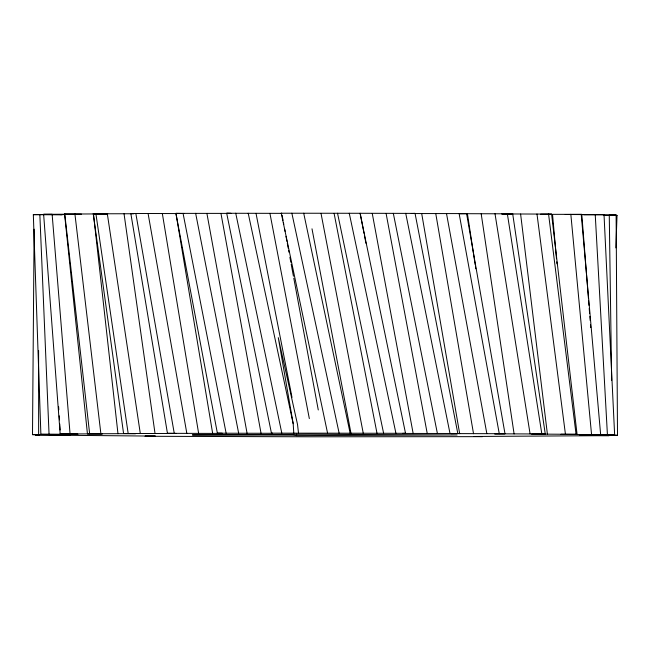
<?xml version="1.0" encoding="UTF-8"?>
<svg xmlns="http://www.w3.org/2000/svg" width="650" height="650" viewBox="0 0 650 650"><rect width="100%" height="100%" fill="white"/><g stroke="black" fill="none" stroke-linecap="round" stroke-linejoin="round"><path stroke-width="0.97" d="M296.562 435.614L292.89 435.159L192.335 434.931L309.221 434.216L457.113 434.956L296.562 435.614L296.562 433.607M58.695 434.915L63.017 434.834L32.5 434.647L34.125 229.174M615.859 247.894L617.029 215.418L603.257 214.988M64.578 214.061L107.737 213.882L93.251 213.785L123.573 433.526L135.631 433.639L87.433 433.769L64.578 214.061L81.478 214.143M556.489 258.781L552.524 214.338L581.222 214.354L600.641 434.574L579.394 434.777L587.438 434.858M327.576 433.176L271.448 433.168L226.696 213.265L281.743 213.354L281.271 213.224L327.576 433.176L405.527 433.314L360.051 213.281L281.271 213.224M610.756 435.004L614.64 434.931L604.029 214.703L583.708 214.809M405.527 433.314L402.456 433.436L457.811 433.485L415.049 213.403L360.051 213.281M411.304 213.525L415.049 213.403M93.251 213.785L133.843 213.744M39.244 434.931L35.36 435.004L155.415 436.118L145.007 436.223L150.743 436.296L310.871 436.784L475.751 436.654L482.552 436.597L473.842 436.475L609.123 435.638L584.496 435.419L591.354 435.346M617.5 435.297L586.983 435.102L617.5 435.297L616.119 215.061L603.988 215.134M457.811 433.485L450.938 433.599L504.993 433.721L466.586 213.59L415.082 213.549M466.586 213.59L460.021 213.679L512.696 213.826L545.261 433.997L531.716 434.078L577.062 434.314L551.598 214.11L501.711 213.923L512.696 213.826M123.573 433.526L176.158 433.461L167.448 433.339L130.845 213.557L135.834 213.484L176.004 213.566L212.656 433.404L222.406 433.347L217.384 433.217L175.898 213.379L231.059 213.395L226.696 213.265M32.5 434.647L65.504 434.517L40.877 434.298L33.329 214.646L64.911 214.273M59.865 214.597L64.407 214.557M611.439 215.475L617.029 215.418M504.993 433.721L494.585 433.818L545.261 433.997M181.001 213.525L183.991 213.501L175.898 213.379M167.448 433.339L212.656 433.404M40.877 434.298L77.959 434.216L60.174 433.973L43.631 214.305L52.13 214.248L70.062 433.932L102.375 433.859L87.433 433.769M540.564 214.175L551.598 214.11M217.384 433.217L272.602 433.29L271.448 433.168M588.413 298.277L581.799 214.435L565.248 214.492L604.029 214.703M60.174 433.973L70.062 433.932M577.062 434.314L560.901 434.371L614.64 434.931M64.586 214.443L43.631 214.305M600.641 434.574L591.549 434.517L570.838 214.297M58.451 435.427L49.359 435.362L70.606 435.159L62.562 435.086M616.119 215.061L609.261 214.988L611.65 380.412M130.845 213.557L133.721 213.582M62.042 214.833L33.329 214.646M581.222 214.354L581.799 214.435M291.858 213.192L339.129 433.16M248.203 213.241L293.183 423.702L293.792 433.16M349.253 213.232L395.923 433.257M350.139 433.201L303.713 213.224M337.537 213.249L383.606 433.266M235.739 213.224L281.799 433.128M405.73 213.346L449.987 433.42M393.323 213.346L437.385 433.412M334.092 213.371L377.024 433.371M256.019 213.363L291.996 397.402M195.65 213.33L238.648 433.192M183.056 213.322L226.119 433.168M360.214 213.403L364.041 233.318M364.423 235.308L365.95 243.279M321.019 213.395L363.277 433.379M269.929 213.387L309.327 418.592M312 228.808L350.992 433.331M386.1 213.46L427.237 433.509M372.263 213.46L413.164 433.501M282.108 215.345L283.043 220.334M283.408 222.332L283.782 224.331M284.708 229.32L285.082 231.319M286.008 236.307L286.934 241.296M287.308 243.295L288.234 248.284M288.6 250.274L288.974 252.273M289.9 257.262L290.826 262.251M291.2 264.249L293.426 276.226M293.792 278.224L318.273 409.963M459.111 213.517L499.257 433.639M446.501 213.509L486.842 433.615M220.967 213.444L261.056 433.331M206.911 213.444L247.081 433.306M148.078 213.476L186.818 433.282M135.834 213.484L174.249 433.282M421.704 213.59L459.672 433.672M293.183 423.702L278.281 337.651L297.529 424.515L298.529 433.29M435.768 213.606L473.525 433.704M162.346 213.574L198.632 433.396M495.007 213.728L530.075 433.875M507.341 213.752L541.824 433.916M467.431 213.777L475.207 264.802M475.516 266.801L475.816 268.808M107.307 213.688L140.294 433.444M481.187 213.801L514.101 433.94M95.891 213.712L128.164 433.461M124.044 213.769L155.033 433.542M536.989 213.996L565.435 434.184M548.567 214.037L576.054 434.233M520.609 214.053L547.414 434.224M74.913 213.947L100.872 433.664M64.756 213.988L89.643 433.688M93.462 214.012L117.975 433.745M556.766 261.812L556.944 263.827M588.575 300.3L588.973 305.346M589.209 308.376L589.615 313.43M589.851 316.461L590.168 320.499M590.484 324.545L590.728 327.576M58.622 406.721L58.817 409.76M59.223 415.829L59.483 419.884M59.751 423.93L60.158 430.007M595.238 214.638L607.425 434.866M39.845 214.581L49.051 434.241M38.602 350.569L38.642 434.582"/></g></svg>
